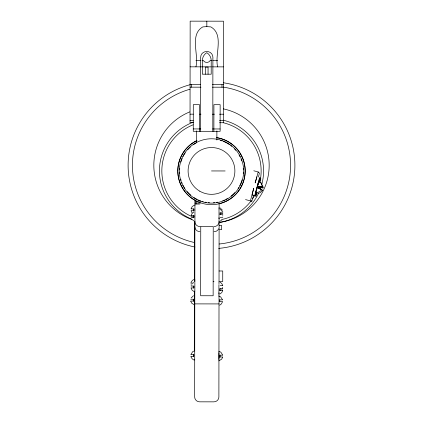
<?xml version="1.0" encoding="UTF-8"?>
<svg xmlns="http://www.w3.org/2000/svg" width="423" height="423" viewBox="0 0 423 423"><rect width="100%" height="100%" fill="white"/><g stroke="black" fill="none" stroke-linecap="round" stroke-linejoin="round"><path stroke-width="0.63" d="M191.513 87.186L191.519 84.595M194.305 350.397L194.379 291.029M194.39 279.83L194.464 221.472M194.797 291.754L194.665 397.028C194.712 399.693 197.028 401.903 199.693 401.834L213.842 401.85C216.507 401.929 218.828 399.724 218.887 397.06L219.019 292.737M194.807 281.692L194.887 221.271M194.903 205.668L194.913 199.735M195.294 203.992L195.299 200.343M195.923 66.845C199.111 54.805 189.208 34.697 202.818 26.898L206.836 26.617L210.85 26.908C224.439 34.739 214.493 54.826 217.644 66.871M196.399 203.992L196.399 200.951M196.484 142.995L196.499 130.871M198.033 203.992L198.038 200.951M199.492 131.299L199.529 104.671L193.295 104.661L193.258 131.294L220.119 131.326L220.15 104.698L213.916 104.687L213.885 131.32M199.947 200.349L199.942 203.997L194.908 203.992M200.576 131.299L200.666 57.274A5.726 5.726 0 0 1 206.789 51.569A5.726 5.726 0 0 1 212.896 57.29L212.806 131.315M205.462 74.199L205.472 67.125L208.068 67.125L208.058 74.199M216.872 139.992L216.883 130.897M219.098 230.234L219.029 281.533L222.731 281.538L222.741 270.99L219.045 270.984M219.109 221.298L219.098 229.689L221.594 229.694L221.599 225.374L219.103 225.374M219.125 208.587L219.13 203.098M221.975 87.223L221.975 84.637M193.427 299.23L193.427 301.292M193.782 208.914L193.776 210.971M193.813 215.534L193.808 217.591M193.739 286.085L193.734 288.142M193.639 354.537L193.639 356.351M195.008 211.061L194.903 205.197M219.78 301.678L219.78 299.865M220.166 214.657L220.172 212.843M220.076 290.416L220.076 288.602M219.992 356.98L219.992 355.167M219.109 218.03L218.992 221.419M218.908 359.46L218.913 352.687M194.733 279.915C194.363 278.218 190.91 281.485 190.974 282.95M194.866 282.363L194.855 291.621M194.554 295.513L194.654 297.744M194.765 350.815L192.772 351.566L190.985 354.331M190.985 356.547C190.889 358.017 194.4 361.29 194.733 359.592M219.008 207.709L219.098 208.951M219.008 209.121L219.019 218.538L218.971 217.898M218.913 284.88L218.903 294.138M219.109 221.774C219.051 224.439 216.729 226.643 214.064 226.564M255.926 192.682L255.735 193.671L256.047 192.798M256.37 193.1L256.179 194.088L256.491 193.211M259.024 181.869L259.484 179.749L258.844 181.705M259.468 182.281L259.928 180.161L259.616 181.039M256.317 191.064L256.565 190.091M194.464 222.932L194.855 221.398M256.708 189.525L257.004 188.399M260.055 181.805L260.822 178.675L260.298 178.125L259.273 181.932M258.442 177.031L259.421 173.097L258.21 171.971L253.805 170.781M253.551 195.236L251.833 201.285L250.633 200.063L253.737 188.219L252.134 194.543L252.668 195.04L255.365 195.764L256.216 192.592M259.125 181.795L260.15 177.983L259.616 177.486L254.926 194.765L254.831 195.267L255.365 195.764M256.951 193.332L256.037 196.399L255.513 195.907L256.37 192.729M258.855 186.252L258.263 188.441L261.557 189.303L258.178 188.362L258.77 186.173L262.149 187.109L258.77 186.173M259.511 188.235L259.722 187.061L259.426 188.156M257.01 188.002L258.791 181.171L255.677 192.751L255.904 191.994M257.485 186.596L257.813 185.396M256.877 188.499L256.164 191.085M257.972 184.798L258.284 183.682M258.437 183.127L258.712 182.181M253.504 195.225L253.345 195.669L252.817 195.183L255.513 195.907M191.122 208.708L192.105 206.72L193.866 205.372M191.159 215.328L192.137 213.34L193.898 211.992M222.731 290.622L221.747 292.61L219.986 293.959M222.435 301.885L221.451 303.873L219.69 305.221M222.646 357.186L221.663 359.175L218.839 360.867M258.21 171.971L255.159 182.937L256.92 176.761M191.148 297.977L193.517 295.693M221.752 289.681L222.355 288.745M262.419 190.424L260.584 192.507L258.019 193.57M218.707 228.774L217.607 230.355L215.968 231.381L214.059 231.672M221.837 219.891L220.076 221.24M260.668 190.683L259.632 191.624L257.068 192.682M192.867 283.114L193.824 282.543M195.934 60.415L200.835 60.426M202.062 60.426L203.289 60.426C204.716 63.117 208.862 63.122 210.3 60.436L211.526 60.436M212.748 60.436L217.655 60.441M190.101 66.834L211.246 66.86M212.526 66.866L223.439 66.876M190.08 84.595L200.402 84.605M212.457 84.621L223.418 84.637M190.075 87.164L200.973 87.18M212.457 87.191L223.413 87.207M190.043 114.168L193.279 114.173M199.661 114.184L200.978 114.184M212.446 114.199L214.403 114.199M219.495 114.205L223.381 114.21M190.033 120.449L193.274 120.455M219.484 120.486L223.37 120.492M193.269 122.696L190.033 122.696L190.16 21.15L223.497 21.192L223.37 122.733L219.484 122.733M193.263 128.936L200.803 128.946M212.579 128.962L220.124 128.967M211.495 170.945L225.136 170.961M191.106 208.909L193.946 208.914L193.946 209.824L193.946 210.728L191.106 210.723M221.906 211.437L222.842 211.437M220.002 212.843L222.842 212.848M220.97 213.25L222.842 213.25M222.842 214.662L220.002 214.657L220.002 213.747M191.143 215.529L193.977 215.534L193.977 216.439L193.977 217.348L191.138 217.343M222.408 215.889L222.836 215.889M220.166 217.697L222.836 217.702M213.155 281.713L213.996 281.713M190.958 283.151L192.825 283.151M190.953 284.965L192.005 284.965M220.082 285.673L222.752 285.678M191.069 286.08L193.903 286.085L193.903 286.99L193.903 287.899L191.064 287.894M222.318 287.492L222.747 287.492M222.747 288.608L219.912 288.602L219.907 290.659M219.907 290.416L222.747 290.421M190.757 299.23L193.591 299.235L193.597 300.14L193.591 301.049L190.757 301.044M219.616 299.865L222.45 299.87M219.611 301.678L222.45 301.684M194.781 303.888L219.003 303.92M190.969 354.532L193.808 354.537L193.808 355.442L193.803 356.351L190.969 356.346M222.662 355.172L219.828 355.167L219.823 357.229M219.823 356.98L222.662 356.986M263.085 187.997L259.722 187.061M262.498 190.186L260.758 189.694M199.915 226.548C197.25 226.617 194.934 224.407 194.887 221.742M199.91 231.656C197.245 231.725 194.929 229.515 194.876 226.85M263.08 187.997L259.807 187.135M262.487 190.186L261.329 189.89M245.536 199.593L251.833 201.285M218.638 295.978L220.658 296.898L222.435 299.669M194.564 304.93L191.746 303.238L190.768 301.245M218.85 351.28L220.869 352.2L222.646 354.971M220.092 207.894L222.456 210.183M220.092 209.3L221.848 210.654M192.93 220.314L193.887 220.891M220.002 282.13L221.758 283.484L222.736 285.477M193.813 291.442L192.058 290.088L191.08 288.095M259.743 182.059L260.917 182.821M259.965 181.932L261.885 183.825M192.1 212.917L191.122 210.929M260.933 182.937L261.652 184.137L262.186 186.86M262.604 185.02L263.138 187.743M218.94 281.787L219.014 284.182M194.961 211.648L194.929 221.07M194.776 279.27L194.855 281.665M206.826 21.171L206.836 26.617M216.56 137.618A33.708 33.708 0 0 1 241.47 186.358A33.708 33.708 0 0 1 187.336 194.453A33.708 33.708 0 0 1 196.896 140.558M243.331 172.256A31.862 31.862 0 0 1 243.251 173.541M242.088 179.838A31.862 31.862 0 0 1 239.682 185.792M238.741 187.458A31.862 31.862 0 0 1 238.059 188.536M234.881 192.587A31.862 31.862 0 0 1 231.111 196.05M227.389 198.556A31.862 31.862 0 0 1 225.702 199.46M224.539 200.016A31.862 31.862 0 0 1 222.752 200.751M217.834 202.168A31.862 31.862 0 0 1 216.571 202.4M214.651 202.649A31.862 31.862 0 0 1 213.366 202.749M209.538 202.744A31.862 31.862 0 0 1 208.253 202.643M206.339 202.384A31.862 31.862 0 0 1 205.07 202.152M203.209 201.713A31.862 31.862 0 0 1 201.983 201.353M200.164 200.724A31.862 31.862 0 0 1 198.376 199.979M197.213 199.429A31.862 31.862 0 0 1 195.526 198.519M194.982 198.191A31.862 31.862 0 0 1 193.898 197.509M190.81 195.183A31.862 31.862 0 0 1 187.199 191.561M184.883 188.473A31.862 31.862 0 0 1 184.201 187.389M183.878 186.839A31.862 31.862 0 0 1 182.974 185.152M182.165 183.397A31.862 31.862 0 0 1 181.684 182.202M181.06 180.378A31.862 31.862 0 0 1 180.706 179.151M179.727 173.462A31.862 31.862 0 0 1 179.653 172.177M179.659 169.628A31.862 31.862 0 0 1 179.733 168.349M180.896 162.046A31.862 31.862 0 0 1 182.197 158.414M183.011 156.663A31.862 31.862 0 0 1 183.603 155.532M183.92 154.977A31.862 31.862 0 0 1 185.29 152.814M187.675 149.779A31.862 31.862 0 0 1 190.387 147.072M193.433 144.692A31.862 31.862 0 0 1 195.595 143.328M220.388 140.346A31.862 31.862 0 0 1 222.218 140.938M223.423 141.398A31.862 31.862 0 0 1 226.908 143.053M227.458 143.371A31.862 31.862 0 0 1 229.62 144.74M230.667 145.491A31.862 31.862 0 0 1 231.682 146.289M234.495 148.896A31.862 31.862 0 0 1 235.785 150.324M239.106 155.045A31.862 31.862 0 0 1 240.015 156.732M241.068 159.085A31.862 31.862 0 0 1 241.734 160.899M243.257 168.428A31.862 31.862 0 0 1 243.331 169.708M223.476 82.781A83.389 83.389 0 0 1 218.643 248.391M194.945 247.037A83.389 83.389 0 0 1 190.017 84.732M223.207 87.112A79.069 79.069 0 0 1 219.135 244.008M194.691 242.569A79.069 79.069 0 0 1 189.895 89.248M223.154 122.686A49.644 49.644 0 0 1 260.616 178.131M254.456 195.817A49.644 49.644 0 0 1 252.748 198.567M250.844 201.216A49.644 49.644 0 0 1 221.768 219.516M193.649 217.274A49.644 49.644 0 0 1 193.158 124.806M223.159 120.19A52.077 52.077 0 0 1 261.774 184.486M260.838 187.574A52.077 52.077 0 0 1 260.409 188.806M258.654 193.02A52.077 52.077 0 0 1 219.193 222.445M191.804 219.151A52.077 52.077 0 0 1 193.142 122.21M223.318 108.864A57.665 57.665 0 0 1 219.283 222.445M192.756 219.844A57.665 57.665 0 0 1 189.805 111.878M216.55 137.686A33.639 33.639 0 0 1 243.976 179.69M243.807 180.293A33.639 33.639 0 0 1 218.945 203.749M194.099 199.735A33.639 33.639 0 0 1 182.657 188.261M182.339 187.727A33.639 33.639 0 0 1 177.861 171.526M177.856 170.903A33.639 33.639 0 0 1 196.928 140.621M200.756 226.548L200.666 295.746L213.139 295.762L213.224 226.564L200.756 226.548M202.342 60.642L202.326 74.194L211.199 74.205L211.214 60.653A9.385 9.385 0 0 0 206.789 52.674A9.385 9.385 0 0 0 202.342 60.642M256.666 193.427L256.856 192.883L256.666 193.427M195.373 198.784A32.169 32.169 0 0 0 243.664 170.982A32.169 32.169 0 0 0 195.442 143.064A32.169 32.169 0 0 0 195.373 198.784M199.772 191.185A23.392 23.392 0 0 0 234.887 170.971A23.392 23.392 0 0 0 199.82 150.667A23.392 23.392 0 0 0 199.772 191.185"/></g></svg>
